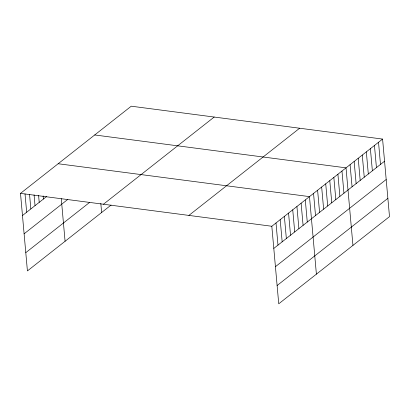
<?xml version="1.0" encoding="UTF-8"?>
<svg xmlns="http://www.w3.org/2000/svg" width="410" height="410" viewBox="0 0 410 410"><rect width="100%" height="100%" fill="white"/><g stroke="black" fill="none" stroke-linecap="round" stroke-linejoin="round"><path stroke-width="0.61" d="M111.105 205.046L27.419 270.923L20.5 193.382L131.256 106.195L382.581 139.077L389.5 216.618L278.744 303.805L271.82 226.264L382.581 139.077M22.478 215.527L46.653 196.498M24.108 233.808L67.629 199.547M25.789 252.642L89.621 202.397M103.438 204.231L214.194 117.045M188.887 215.414L299.643 128.227M273.798 248.409L384.554 161.222M275.428 266.69L386.189 179.503M277.109 285.524L387.87 198.337M94.71 134.967L346.03 167.849L352.948 245.39M58.158 163.739L309.478 196.621L316.402 274.162M20.5 193.382L271.82 226.264M378.517 142.275L380.495 164.42M374.458 145.468L376.436 167.613M370.394 148.666L372.372 170.811M366.335 151.864L368.313 174.009M362.276 155.062L364.249 177.207M358.212 158.26L360.19 180.405M354.153 161.453L356.126 183.598M350.089 164.651L352.067 186.796M341.971 171.047L343.944 193.192M337.907 174.24L339.885 196.385M333.848 177.438L335.821 199.583M329.784 180.636L331.762 202.781M325.724 183.834L327.703 205.979M321.66 187.032L323.639 209.177M317.601 190.225L319.58 212.37M313.542 193.423L315.515 215.568M305.296 199.916L307.269 222.061M301.109 203.206L303.087 225.351M296.927 206.502L298.905 228.647M292.74 209.797L294.718 231.942M288.558 213.087L290.536 235.232M284.376 216.383L286.349 238.528M280.189 219.678L282.167 241.823M276.007 222.968L277.98 245.113M100.814 203.365L101.629 212.508M61.274 198.681L65.077 241.28M43.117 195.898L43.398 199.06M38.591 195.391L39.211 202.35M34.071 194.888L35.029 205.646M29.546 194.386L30.842 208.941M25.025 193.884L26.66 212.236"/></g></svg>
